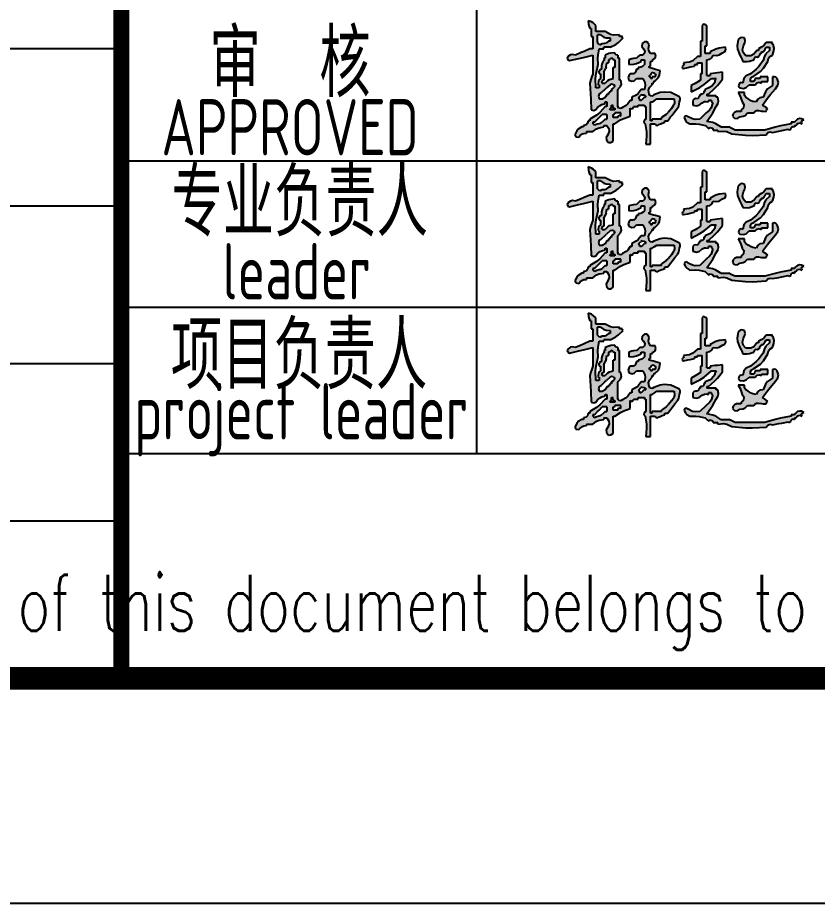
# Model space of a CAD drawing. Extents: x 4796190 to 4921527, y -485691 to -238224.
# Drawn here: x 4885916 to 4889471, y -359784 to -355847 of the extents above; entities that cross this region are included whole.
import ezdxf
from ezdxf.enums import TextEntityAlignment as Align

# ---------------------------------------------------------------- set-up
doc = ezdxf.new("R2010")
doc.units = 0
doc.header["$LTSCALE"] = 1000
doc.header["$MEASUREMENT"] = 0
doc.layers.get('0').update_dxf_attribs({"linetype": 'CONTINUOUS'})
doc.layers.add('PUB_TITLE', color=4, linetype='CONTINUOUS')
doc.layers.add('图层线', color=8, linetype='CONTINUOUS')
doc.styles.add('AHD', font='sceie.shx', dxfattribs={"width": 0.7, "bigfont": 'sceic.shx'})
doc.styles.add('ECEC_TQ', font='txt_l.shx', dxfattribs={"bigfont": 'hztxt_l.shx'})

# ---------------------------------------------------------------- blocks, each defined once
blk = doc.blocks.new('韩超')
h = blk.add_hatch(color=256)
h.dxf.hatch_style = 1
h.paths.add_polyline_path([(0.787849, 0.514197), (0.777955, 0.527898), (0.77346, 0.562754), (0.78123, 0.586063), (0.805739, 0.61125), (0.805739, 0.625142), (0.819631, 0.625142), (0.818004, 0.635027), (0.823773, 0.643681), (0.833523, 0.64598), (0.860867, 0.674873), (0.870953, 0.696725), (0.875199, 0.736279), (0.836353, 0.74757), (0.816903, 0.753127), (0.777955, 0.764063), (0.777955, 0.777955), (0.791847, 0.777955), (0.791847, 0.819631), (0.801775, 0.820971), (0.80763, 0.824875), (0.812685, 0.833523), (0.832189, 0.847055), (0.839321, 0.866071), (0.833523, 0.889091), (0.791847, 0.889091), (0.776856, 0.916298), (0.7735, 0.934755), (0.777955, 0.965498), (0.770329, 0.984025), (0.756314, 0.993368), (0.736279, 0.993282), (0.716867, 0.977277), (0.713907, 0.950644), (0.729333, 0.930768), (0.740061, 0.911103), (0.737625, 0.891618), (0.722387, 0.875199), (0.694603, 0.875199), (0.683489, 0.864086), (0.677932, 0.858529), (0.666819, 0.847415), (0.638572, 0.845181), (0.624291, 0.842325), (0.597358, 0.833523), (0.597358, 0.791847), (0.643081, 0.794876), (0.666726, 0.800787), (0.708495, 0.819631), (0.708495, 0.833523), (0.736279, 0.833523), (0.736279, 0.791847), (0.718733, 0.774249), (0.705317, 0.767541), (0.680711, 0.764063), (0.680711, 0.750171), (0.666819, 0.750171), (0.658732, 0.72359), (0.639033, 0.708815), (0.61125, 0.708495), (0.596777, 0.690733), (0.592946, 0.675409), (0.597358, 0.652926), (0.623512, 0.642026), (0.64687, 0.646697), (0.666819, 0.666819), (0.722387, 0.666819), (0.738834, 0.631134), (0.742077, 0.608437), (0.736279, 0.569574), (0.708495, 0.569574), (0.682162, 0.535076), (0.663824, 0.519794), (0.625142, 0.500114), (0.625142, 0.47233), (0.61125, 0.47233), (0.589715, 0.441777), (0.574435, 0.428025), (0.54179, 0.409816), (0.527664, 0.400538), (0.510468, 0.403404), (0.500114, 0.416762), (0.500114, 0.569574), (0.524623, 0.594762), (0.532393, 0.618071), (0.527898, 0.652926), (0.514006, 0.652926), (0.514006, 0.847415), (0.500114, 0.847415), (0.500114, 0.875199), (0.486416, 0.877514), (0.478388, 0.883536), (0.47233, 0.896037), (0.438162, 0.892345), (0.420863, 0.888021), (0.388977, 0.875199), (0.388977, 0.847415), (0.375085, 0.847415), (0.379444, 0.836821), (0.376971, 0.826928), (0.368139, 0.819631), (0.356965, 0.793593), (0.353947, 0.778504), (0.354247, 0.750171), (0.337644, 0.741703), (0.330222, 0.726858), (0.333409, 0.708495), (0.347301, 0.708495), (0.347301, 0.666819), (0.332737, 0.655189), (0.327028, 0.643772), (0.326463, 0.625142), (0.32344, 0.619715), (0.327253, 0.612088), (0.333409, 0.61125), (0.333409, 0.583466), (0.305625, 0.583466), (0.302565, 0.667178), (0.306887, 0.710398), (0.326463, 0.791847), (0.3234, 0.8474), (0.32482, 0.875797), (0.333409, 0.930768), (0.375085, 0.930768), (0.375085, 0.94466), (0.430654, 0.94466), (0.482374, 0.970498), (0.50707, 0.987931), (0.548736, 1.028012), (0.542559, 1.028676), (0.538615, 1.036564), (0.54179, 1.041904), (0.514006, 1.041904), (0.514006, 1.055796), (0.462884, 1.052445), (0.433869, 1.058893), (0.388977, 1.08358), (0.305625, 1.08358), (0.305625, 1.139148), (0.281985, 1.161307), (0.266841, 1.170393), (0.236165, 1.180825), (0.238399, 1.152578), (0.241255, 1.138297), (0.250057, 1.111364), (0.263949, 1.111364), (0.263949, 1.041904), (0.277841, 1.041904), (0.277841, 0.930768), (0.250057, 0.930768), (0.200194, 0.90821), (0.175186, 0.897095), (0.125028, 0.875199), (0.097454, 0.881715), (0.078516, 0.877928), (0.055568, 0.861307), (0.050109, 0.847376), (0.0559, 0.8329), (0.06946, 0.826577), (0.152955, 0.845407), (0.194635, 0.855133), (0.277841, 0.875199), (0.277841, 0.708495), (0.266727, 0.675154), (0.261171, 0.658483), (0.250057, 0.625142), (0.255939, 0.530696), (0.258718, 0.483462), (0.263949, 0.388977), (0.286969, 0.38318), (0.305985, 0.390311), (0.319517, 0.409816), (0.344599, 0.428141), (0.359268, 0.435475), (0.388977, 0.444546), (0.388977, 0.458438), (0.40287, 0.458438), (0.40287, 0.416762), (0.388977, 0.416762), (0.340729, 0.364454), (0.31168, 0.341215), (0.250057, 0.305625), (0.250057, 0.291733), (0.236165, 0.291733), (0.231424, 0.268639), (0.217583, 0.254798), (0.194489, 0.250057), (0.194489, 0.236165), (0.180597, 0.236165), (0.148793, 0.216524), (0.134276, 0.200394), (0.118082, 0.166705), (0.127514, 0.14947), (0.152825, 0.145854), (0.166705, 0.159759), (0.185336, 0.17447), (0.198563, 0.17943), (0.222273, 0.180597), (0.222273, 0.194489), (0.277841, 0.194489), (0.311245, 0.220472), (0.333233, 0.229896), (0.375085, 0.236165), (0.375085, 0.250057), (0.40287, 0.250057), (0.420685, 0.221738), (0.422698, 0.197582), (0.409816, 0.166705), (0.396068, 0.142401), (0.398473, 0.118345), (0.416762, 0.097244), (0.43433, 0.097627), (0.444154, 0.100901), (0.458438, 0.111136), (0.458438, 0.263949), (0.47233, 0.263949), (0.524193, 0.298154), (0.552768, 0.312442), (0.61125, 0.333409), (0.61125, 0.40287), (0.621931, 0.39652), (0.637706, 0.404407), (0.639034, 0.416762), (0.680711, 0.416762), (0.680711, 0.430654), (0.736279, 0.430654), (0.736279, 0.416762), (0.750171, 0.416762), (0.750171, 0.305625), (0.735269, 0.297653), (0.731714, 0.276323), (0.743225, 0.263949), (0.754517, 0.192544), (0.755945, 0.155413), (0.750171, 0.083352), (0.791847, 0.083352), (0.791847, 0.263949), (0.833523, 0.263949), (0.837499, 0.253205), (0.852744, 0.249394), (0.861307, 0.257003), (0.883535, 0.265338), (0.894648, 0.269506), (0.916876, 0.277841), (0.916876, 0.291733), (0.94466, 0.291733), (0.969894, 0.324902), (0.982398, 0.341574), (1.007174, 0.375085), (1.032146, 0.402761), (1.041693, 0.421855), (1.04885, 0.458438), (1.055218, 0.477023), (1.053221, 0.491001), (1.041904, 0.50706), (0.972444, 0.54179), (0.910919, 0.546316), (0.877697, 0.541786), (0.819631, 0.520952), (0.805828, 0.5112)])
h.paths.add_polyline_path([(0.791847, 0.458438), (0.805739, 0.458438), (0.82241, 0.469551), (0.847415, 0.486222), (1.000228, 0.486222), (1.003038, 0.45197), (0.997988, 0.431769), (0.97939, 0.40287), (0.948039, 0.36501), (0.929334, 0.347744), (0.889091, 0.319517), (0.889091, 0.305625), (0.805739, 0.305625), (0.805739, 0.291733), (0.791847, 0.291733)], flags=16)
h.paths.add_polyline_path([(0.750171, 0.500114), (0.736279, 0.500114), (0.725165, 0.489), (0.719608, 0.483443), (0.708495, 0.47233), (0.694603, 0.47233), (0.694603, 0.486222), (0.688447, 0.48706), (0.684633, 0.494686), (0.687657, 0.500114), (0.701182, 0.516386), (0.715167, 0.52238), (0.736279, 0.520952), (0.736943, 0.514775), (0.744831, 0.510831), (0.750171, 0.514006)], flags=16)
h.paths.add_polyline_path([(0.791847, 0.666819), (0.793521, 0.674497), (0.785633, 0.682384), (0.777955, 0.680711), (0.777955, 0.694603), (0.791847, 0.694603), (0.792194, 0.70849), (0.806202, 0.718996), (0.819631, 0.715441), (0.833192, 0.709118), (0.838982, 0.694641), (0.833523, 0.680711), (0.805739, 0.680711), (0.805739, 0.666819)], flags=16)
h.paths.add_polyline_path([(0.527898, 0.361193), (0.527898, 0.333409), (0.517217, 0.339759), (0.501443, 0.331871), (0.500114, 0.319517), (0.458438, 0.319517), (0.458438, 0.347301), (0.466116, 0.345628), (0.474003, 0.353515), (0.47233, 0.361193)], flags=16)
h.paths.add_polyline_path([(0.47233, 0.40287), (0.47233, 0.388977), (0.430654, 0.388977), (0.42898, 0.396656), (0.436867, 0.404543), (0.444546, 0.40287), (0.444546, 0.430654), (0.458438, 0.430654), (0.452088, 0.419973), (0.459976, 0.404198)], flags=16)
h.paths.add_polyline_path([(0.47233, 0.604304), (0.464836, 0.588169), (0.458643, 0.580427), (0.444546, 0.569574), (0.444546, 0.555682), (0.430654, 0.555682), (0.432327, 0.548004), (0.42444, 0.540117), (0.416762, 0.54179), (0.416762, 0.527898), (0.40287, 0.527898), (0.39467, 0.507807), (0.386422, 0.49791), (0.368139, 0.486222), (0.333409, 0.486222), (0.327612, 0.509242), (0.334743, 0.528258), (0.354247, 0.54179), (0.384775, 0.569612), (0.400056, 0.583504), (0.430654, 0.61125), (0.446814, 0.616197), (0.458647, 0.614224)], flags=16)
h.paths.add_polyline_path([(0.458438, 0.666819), (0.426908, 0.659351), (0.410404, 0.649448), (0.388977, 0.625142), (0.361193, 0.625142), (0.354844, 0.635823), (0.362731, 0.651598), (0.375085, 0.652926), (0.375085, 0.722387), (0.390598, 0.753922), (0.396359, 0.771203), (0.40287, 0.805739), (0.416762, 0.805739), (0.416762, 0.833523), (0.430654, 0.833523), (0.434629, 0.844267), (0.449874, 0.848078), (0.458438, 0.840469), (0.459102, 0.834292), (0.466989, 0.830348), (0.47233, 0.833523), (0.47233, 0.764063), (0.458438, 0.764063)], flags=16)
h.paths.add_polyline_path([(0.40287, 0.347301), (0.40287, 0.305625), (0.388977, 0.305625), (0.360889, 0.27915), (0.342496, 0.268422), (0.305625, 0.257003), (0.294367, 0.254885), (0.286778, 0.256782), (0.277841, 0.263949), (0.277841, 0.277841), (0.291733, 0.277841), (0.319459, 0.305683), (0.333352, 0.319575), (0.361193, 0.347301)], flags=16)
h.paths.add_polyline_path([(0.430654, 1.000228), (0.416762, 1.000228), (0.39813, 0.985517), (0.384903, 0.980557), (0.361193, 0.97939), (0.347067, 0.970112), (0.329871, 0.972978), (0.319517, 0.986336), (0.319517, 1.055796), (0.347301, 1.055796), (0.376072, 1.035613), (0.395527, 1.029128), (0.430654, 1.028012)], flags=16)
h = blk.add_hatch(color=256)
h.dxf.hatch_style = 1
h.paths.add_polyline_path([(1.542018, 0.208381), (1.519791, 0.219494), (1.508677, 0.225051), (1.48645, 0.236165), (1.416989, 0.236165), (1.371255, 0.264232), (1.344642, 0.274582), (1.291961, 0.284787), (1.328443, 0.335457), (1.345237, 0.362046), (1.375313, 0.416762), (1.391241, 0.446575), (1.394603, 0.466747), (1.389205, 0.500114), (1.375313, 0.500114), (1.375313, 0.514006), (1.291961, 0.514006), (1.291961, 0.527898), (1.305853, 0.527898), (1.359796, 0.576664), (1.385101, 0.603375), (1.430881, 0.659873), (1.430881, 0.722387), (1.386427, 0.71683), (1.3642, 0.714052), (1.319745, 0.708495), (1.319745, 0.694603), (1.291961, 0.694603), (1.291961, 0.833523), (1.31926, 0.838693), (1.334923, 0.85044), (1.347529, 0.875199), (1.381781, 0.872389), (1.401982, 0.877439), (1.430881, 0.896037), (1.450883, 0.906123), (1.460131, 0.922307), (1.458666, 0.94466), (1.401114, 0.937345), (1.371819, 0.928557), (1.319745, 0.902983), (1.319745, 0.889091), (1.278069, 0.889091), (1.278069, 0.958552), (1.291961, 0.958552), (1.291961, 1.139148), (1.285806, 1.138304), (1.281086, 1.140664), (1.278069, 1.146094), (1.267308, 1.150023), (1.257931, 1.147679), (1.250285, 1.139148), (1.250285, 1.000228), (1.236393, 1.000228), (1.236393, 0.861307), (1.208609, 0.861307), (1.168183, 0.824416), (1.138053, 0.811024), (1.08358, 0.805739), (1.087939, 0.795145), (1.085465, 0.785252), (1.076634, 0.777955), (1.071121, 0.771113), (1.075065, 0.759282), (1.08358, 0.757117), (1.122533, 0.76519), (1.141984, 0.769358), (1.180825, 0.777955), (1.180825, 0.791847), (1.208609, 0.791847), (1.208609, 0.805739), (1.250285, 0.805739), (1.250285, 0.708495), (1.236393, 0.708495), (1.236393, 0.652926), (1.203973, 0.631977), (1.187234, 0.622213), (1.15304, 0.604304), (1.15304, 0.548736), (1.229739, 0.588318), (1.266619, 0.612432), (1.333637, 0.666819), (1.375313, 0.666819), (1.366995, 0.654381), (1.363975, 0.646831), (1.361421, 0.632088), (1.335054, 0.599814), (1.316435, 0.58585), (1.278069, 0.569574), (1.278069, 0.555682), (1.264177, 0.555682), (1.26415, 0.539965), (1.25211, 0.527924), (1.236393, 0.527898), (1.236393, 0.514006), (1.222501, 0.514006), (1.219217, 0.502022), (1.216226, 0.496039), (1.208609, 0.486222), (1.191149, 0.488205), (1.17971, 0.484393), (1.166932, 0.47233), (1.166932, 0.430654), (1.200708, 0.424307), (1.223469, 0.429997), (1.250285, 0.451492), (1.27048, 0.461183), (1.283894, 0.46286), (1.305853, 0.458438), (1.305853, 0.47233), (1.333637, 0.47233), (1.333637, 0.458438), (1.339793, 0.4576), (1.343606, 0.449973), (1.340583, 0.444546), (1.32937, 0.406076), (1.316213, 0.38634), (1.285015, 0.361193), (1.229447, 0.305625), (1.187056, 0.302553), (1.163204, 0.307323), (1.125256, 0.326463), (1.114566, 0.33576), (1.096818, 0.332211), (1.090526, 0.319517), (1.102438, 0.292491), (1.113943, 0.279343), (1.139148, 0.263949), (1.194983, 0.265062), (1.223561, 0.262204), (1.278069, 0.250057), (1.289183, 0.238943), (1.294739, 0.233386), (1.305853, 0.222273), (1.320568, 0.231877), (1.341519, 0.224893), (1.347529, 0.208381), (1.389205, 0.208381), (1.389205, 0.194489), (1.439628, 0.1998), (1.468259, 0.195028), (1.514234, 0.173651), (1.635959, 0.161998), (1.69773, 0.160594), (1.819859, 0.166705), (1.833779, 0.185933), (1.852296, 0.192877), (1.875427, 0.187543), (1.930995, 0.198656), (1.958779, 0.204213), (2.014348, 0.215327), (2.025534, 0.209917), (2.039748, 0.217024), (2.042132, 0.229219), (2.049428, 0.23805), (2.059322, 0.240524), (2.069916, 0.236165), (2.069916, 0.250057), (2.083808, 0.250057), (2.098401, 0.26772), (2.118188, 0.272666), (2.139376, 0.263949), (2.133917, 0.27788), (2.139708, 0.292356), (2.153268, 0.298679), (2.133073, 0.308371), (2.119659, 0.310047), (2.0977, 0.305625), (2.086586, 0.294512), (2.08103, 0.288955), (2.069916, 0.277841), (2.042132, 0.277841), (2.042132, 0.263949), (1.946785, 0.245868), (1.899372, 0.234712), (1.805967, 0.208381)])
h = blk.add_hatch(color=256)
h.dxf.hatch_style = 1
h.paths.add_polyline_path([(1.611478, 0.625142), (1.597547, 0.630601), (1.583071, 0.624811), (1.576748, 0.61125), (1.572819, 0.60049), (1.575163, 0.591112), (1.583694, 0.583466), (1.61855, 0.578971), (1.641859, 0.586741), (1.667046, 0.61125), (1.680938, 0.61125), (1.722615, 0.61125), (1.737208, 0.628913), (1.756995, 0.63386), (1.778183, 0.625142), (1.778183, 0.639034), (1.833751, 0.639034), (1.833751, 0.655705), (1.833751, 0.66404), (1.833751, 0.680711), (1.805967, 0.680711), (1.792075, 0.680711), (1.764291, 0.680711), (1.764291, 0.666819), (1.722615, 0.666819), (1.717058, 0.655705), (1.714279, 0.650148), (1.708723, 0.639034), (1.69483, 0.639034), (1.680938, 0.639034), (1.678868, 0.661339), (1.688455, 0.678116), (1.708723, 0.687657), (1.768692, 0.728785), (1.795922, 0.757527), (1.833751, 0.819631), (1.839429, 0.846829), (1.850907, 0.862133), (1.875427, 0.875199), (1.888443, 0.91196), (1.890032, 0.934206), (1.882373, 0.972444), (1.876196, 0.973108), (1.872252, 0.980995), (1.875427, 0.986336), (1.861535, 0.986336), (1.819859, 0.986336), (1.796859, 0.959188), (1.781933, 0.947248), (1.750399, 0.930768), (1.750399, 0.916876), (1.736507, 0.916876), (1.71031, 0.882162), (1.682751, 0.868382), (1.639262, 0.868253), (1.61591, 0.897042), (1.610049, 0.922442), (1.618424, 0.958552), (1.629264, 0.984285), (1.6309, 1.000642), (1.62537, 1.028012), (1.602888, 1.032424), (1.587563, 1.028593), (1.569802, 1.01412), (1.562035, 0.958817), (1.56513, 0.927869), (1.583694, 0.875199), (1.595758, 0.853473), (1.601336, 0.842318), (1.611478, 0.819631), (1.650742, 0.818134), (1.671448, 0.821092), (1.708723, 0.833523), (1.714279, 0.844637), (1.717058, 0.850194), (1.722615, 0.861307), (1.740978, 0.85812), (1.755823, 0.865542), (1.764291, 0.882145), (1.764955, 0.888322), (1.772842, 0.892266), (1.778183, 0.889091), (1.778183, 0.902983), (1.792075, 0.902983), (1.803189, 0.919654), (1.808745, 0.927989), (1.819859, 0.94466), (1.847643, 0.94466), (1.847643, 0.916876), (1.817381, 0.887163), (1.804962, 0.866982), (1.792075, 0.826577), (1.753545, 0.774398), (1.730689, 0.750113), (1.680938, 0.708495), (1.641359, 0.690689), (1.621854, 0.667284)])
h = blk.add_hatch(color=256)
h.dxf.hatch_style = 1
h.paths.add_polyline_path([(1.831635, 0.573795), (1.812227, 0.549535), (1.792075, 0.500114), (1.762292, 0.496094), (1.744726, 0.484384), (1.729561, 0.458438), (1.700075, 0.463546), (1.684975, 0.469586), (1.6601, 0.486222), (1.637668, 0.49978), (1.627728, 0.515685), (1.62537, 0.54179), (1.603143, 0.54179), (1.592029, 0.54179), (1.569802, 0.54179), (1.586675, 0.509854), (1.593737, 0.492906), (1.604532, 0.458438), (1.621804, 0.436498), (1.61886, 0.407063), (1.597586, 0.388977), (1.597586, 0.375085), (1.55591, 0.375085), (1.536306, 0.36578), (1.526798, 0.35437), (1.52118, 0.333409), (1.537185, 0.313997), (1.563818, 0.311038), (1.583694, 0.326463), (1.614401, 0.331156), (1.630976, 0.339443), (1.653154, 0.361193), (1.667046, 0.361193), (1.708723, 0.361193), (1.720352, 0.375758), (1.731769, 0.381467), (1.750399, 0.382031), (1.77782, 0.376762), (1.791938, 0.37535), (1.819859, 0.375085), (1.821199, 0.385013), (1.825102, 0.390868), (1.833751, 0.395924), (1.815429, 0.411271), (1.805589, 0.418299), (1.785129, 0.430654), (1.829593, 0.491137), (1.853312, 0.520437), (1.903211, 0.57652), (1.923495, 0.606919), (1.927312, 0.631729), (1.917103, 0.666819), (1.904326, 0.678881), (1.892887, 0.682694), (1.875427, 0.680711), (1.875427, 0.650148), (1.875427, 0.634867), (1.875427, 0.604304)])
for p, q in [((0.266841, 1.170393), (0.236165, 1.180825)), ((0.236165, 1.180825), (0.238399, 1.152578)), ((0.238399, 1.152578), (0.241255, 1.138297)), ((0.241255, 1.138297), (0.250057, 1.111364)), ((0.263949, 1.111364), (0.250057, 1.111364)), ((0.263949, 1.111364), (0.263949, 1.041904)), ((0.281985, 1.161307), (0.266841, 1.170393)), ((0.305625, 1.139148), (0.281985, 1.161307)), ((0.305625, 1.08358), (0.305625, 1.139148)), ((1.257931, 1.147679), (1.250285, 1.139148)), ((1.250285, 1.139148), (1.250285, 1.000228)), ((1.267308, 1.150023), (1.257931, 1.147679)), ((1.278069, 1.146094), (1.267308, 1.150023)), ((1.281086, 1.140664), (1.278069, 1.146094)), ((1.285806, 1.138304), (1.281086, 1.140664)), ((1.291961, 1.139148), (1.285806, 1.138304)), ((1.291961, 0.958552), (1.291961, 1.139148)), ((0.263949, 1.041904), (0.277841, 1.041904)), ((0.277841, 1.041904), (0.277841, 0.930768)), ((0.388977, 1.08358), (0.305625, 1.08358)), ((0.319517, 0.986336), (0.319517, 1.055796)), ((0.347301, 1.055796), (0.319517, 1.055796)), ((0.347301, 1.055796), (0.376072, 1.035613)), ((0.376072, 1.035613), (0.395527, 1.029128)), ((0.433869, 1.058893), (0.388977, 1.08358)), ((0.395527, 1.029128), (0.430654, 1.028012)), ((0.430654, 1.028012), (0.430654, 1.000228)), ((0.462884, 1.052445), (0.433869, 1.058893)), ((0.514006, 1.055796), (0.462884, 1.052445)), ((0.50707, 0.987931), (0.548736, 1.028012)), ((0.514006, 1.041904), (0.514006, 1.055796)), ((0.54179, 1.041904), (0.514006, 1.041904)), ((0.538615, 1.036564), (0.54179, 1.041904)), ((0.542559, 1.028676), (0.538615, 1.036564)), ((0.548736, 1.028012), (0.542559, 1.028676)), ((1.587563, 1.028593), (1.569802, 1.01412)), ((1.602888, 1.032424), (1.587563, 1.028593)), ((1.62537, 1.028012), (1.602888, 1.032424)), ((1.6309, 1.000642), (1.62537, 1.028012)), ((0.319517, 0.986336), (0.329871, 0.972978)), ((0.329871, 0.972978), (0.347067, 0.970112)), ((0.347067, 0.970112), (0.361193, 0.97939)), ((0.361193, 0.97939), (0.384903, 0.980557)), ((0.384903, 0.980557), (0.39813, 0.985517)), ((0.416762, 1.000228), (0.39813, 0.985517)), ((0.430654, 1.000228), (0.416762, 1.000228)), ((0.430654, 0.94466), (0.482374, 0.970498)), ((0.482374, 0.970498), (0.50707, 0.987931)), ((0.716867, 0.977277), (0.713907, 0.950644)), ((0.713907, 0.950644), (0.729333, 0.930768)), ((0.736279, 0.993282), (0.716867, 0.977277)), ((0.756314, 0.993368), (0.736279, 0.993282)), ((0.770329, 0.984025), (0.756314, 0.993368)), ((0.777955, 0.965498), (0.770329, 0.984025)), ((0.7735, 0.934755), (0.777955, 0.965498)), ((1.236393, 1.000228), (1.236393, 0.861307)), ((1.250285, 1.000228), (1.236393, 1.000228)), ((1.278069, 0.958552), (1.291961, 0.958552)), ((1.278069, 0.889091), (1.278069, 0.958552)), ((1.569802, 1.01412), (1.562035, 0.958817)), ((1.562035, 0.958817), (1.56513, 0.927869)), ((1.610049, 0.922442), (1.618424, 0.958552)), ((1.618424, 0.958552), (1.629264, 0.984285)), ((1.629264, 0.984285), (1.6309, 1.000642)), ((1.781933, 0.947248), (1.750399, 0.930768)), ((1.796859, 0.959188), (1.781933, 0.947248)), ((1.819859, 0.986336), (1.796859, 0.959188)), ((1.861535, 0.986336), (1.819859, 0.986336)), ((1.875427, 0.986336), (1.861535, 0.986336)), ((1.872252, 0.980995), (1.875427, 0.986336)), ((1.876196, 0.973108), (1.872252, 0.980995)), ((1.882373, 0.972444), (1.876196, 0.973108)), ((1.890032, 0.934206), (1.882373, 0.972444)), ((0.078516, 0.877928), (0.055568, 0.861307)), ((0.097454, 0.881715), (0.078516, 0.877928)), ((0.125028, 0.875199), (0.097454, 0.881715)), ((0.175186, 0.897095), (0.125028, 0.875199)), ((0.200194, 0.90821), (0.175186, 0.897095)), ((0.194635, 0.855133), (0.277841, 0.875199)), ((0.250057, 0.930768), (0.200194, 0.90821)), ((0.277841, 0.930768), (0.250057, 0.930768)), ((0.277841, 0.875199), (0.277841, 0.708495)), ((0.3234, 0.8474), (0.32482, 0.875797)), ((0.32482, 0.875797), (0.333409, 0.930768)), ((0.333409, 0.930768), (0.375085, 0.930768)), ((0.375085, 0.930768), (0.375085, 0.94466)), ((0.430654, 0.94466), (0.375085, 0.94466)), ((0.420863, 0.888021), (0.388977, 0.875199)), ((0.388977, 0.875199), (0.388977, 0.847415)), ((0.438162, 0.892345), (0.420863, 0.888021)), ((0.47233, 0.896037), (0.438162, 0.892345)), ((0.478388, 0.883536), (0.47233, 0.896037)), ((0.486416, 0.877514), (0.478388, 0.883536)), ((0.500114, 0.875199), (0.486416, 0.877514)), ((0.500114, 0.875199), (0.500114, 0.847415)), ((0.694603, 0.875199), (0.683489, 0.864086)), ((0.722387, 0.875199), (0.694603, 0.875199)), ((0.737625, 0.891618), (0.722387, 0.875199)), ((0.729333, 0.930768), (0.740061, 0.911103)), ((0.740061, 0.911103), (0.737625, 0.891618)), ((0.776856, 0.916298), (0.7735, 0.934755)), ((0.791847, 0.889091), (0.776856, 0.916298)), ((0.833523, 0.889091), (0.791847, 0.889091)), ((0.832189, 0.847055), (0.839321, 0.866071)), ((0.839321, 0.866071), (0.833523, 0.889091)), ((1.319745, 0.889091), (1.278069, 0.889091)), ((1.371819, 0.928557), (1.319745, 0.902983)), ((1.319745, 0.902983), (1.319745, 0.889091)), ((1.334923, 0.85044), (1.347529, 0.875199)), ((1.347529, 0.875199), (1.381781, 0.872389)), ((1.401114, 0.937345), (1.371819, 0.928557)), ((1.381781, 0.872389), (1.401982, 0.877439)), ((1.458666, 0.94466), (1.401114, 0.937345)), ((1.401982, 0.877439), (1.430881, 0.896037)), ((1.430881, 0.896037), (1.450883, 0.906123)), ((1.450883, 0.906123), (1.460131, 0.922307)), ((1.460131, 0.922307), (1.458666, 0.94466)), ((1.56513, 0.927869), (1.583694, 0.875199)), ((1.583694, 0.875199), (1.595758, 0.853473)), ((1.61591, 0.897042), (1.610049, 0.922442)), ((1.639262, 0.868253), (1.61591, 0.897042)), ((1.682751, 0.868382), (1.639262, 0.868253)), ((1.71031, 0.882162), (1.682751, 0.868382)), ((1.736507, 0.916876), (1.71031, 0.882162)), ((1.750399, 0.916876), (1.736507, 0.916876)), ((1.750399, 0.930768), (1.750399, 0.916876)), ((1.755823, 0.865542), (1.764291, 0.882145)), ((1.764291, 0.882145), (1.764955, 0.888322)), ((1.764955, 0.888322), (1.772842, 0.892266)), ((1.772842, 0.892266), (1.778183, 0.889091)), ((1.778183, 0.902983), (1.792075, 0.902983)), ((1.778183, 0.889091), (1.778183, 0.902983)), ((1.792075, 0.902983), (1.803189, 0.919654)), ((1.804962, 0.866982), (1.792075, 0.826577)), ((1.803189, 0.919654), (1.808745, 0.927989)), ((1.817381, 0.887163), (1.804962, 0.866982)), ((1.808745, 0.927989), (1.819859, 0.94466)), ((1.847643, 0.916876), (1.817381, 0.887163)), ((1.819859, 0.94466), (1.847643, 0.94466)), ((1.847643, 0.94466), (1.847643, 0.916876)), ((1.850907, 0.862133), (1.875427, 0.875199)), ((1.875427, 0.875199), (1.888443, 0.91196)), ((1.888443, 0.91196), (1.890032, 0.934206)), ((0.055568, 0.861307), (0.050109, 0.847376)), ((0.050109, 0.847376), (0.0559, 0.8329)), ((0.0559, 0.8329), (0.06946, 0.826577)), ((0.06946, 0.826577), (0.152955, 0.845407)), ((0.152955, 0.845407), (0.194635, 0.855133)), ((0.306887, 0.710398), (0.326463, 0.791847)), ((0.326463, 0.791847), (0.3234, 0.8474)), ((0.356965, 0.793593), (0.353947, 0.778504)), ((0.368139, 0.819631), (0.356965, 0.793593)), ((0.376971, 0.826928), (0.368139, 0.819631)), ((0.388977, 0.847415), (0.375085, 0.847415)), ((0.375085, 0.847415), (0.379444, 0.836821)), ((0.379444, 0.836821), (0.376971, 0.826928)), ((0.396359, 0.771203), (0.40287, 0.805739)), ((0.40287, 0.805739), (0.416762, 0.805739)), ((0.416762, 0.833523), (0.416762, 0.805739)), ((0.430654, 0.833523), (0.416762, 0.833523)), ((0.434629, 0.844267), (0.430654, 0.833523)), ((0.449874, 0.848078), (0.434629, 0.844267)), ((0.458438, 0.840469), (0.449874, 0.848078)), ((0.458438, 0.840469), (0.459102, 0.834292)), ((0.466989, 0.830348), (0.459102, 0.834292)), ((0.47233, 0.833523), (0.466989, 0.830348)), ((0.47233, 0.833523), (0.47233, 0.764063)), ((0.514006, 0.847415), (0.500114, 0.847415)), ((0.514006, 0.652926), (0.514006, 0.847415)), ((0.624291, 0.842325), (0.597358, 0.833523)), ((0.597358, 0.833523), (0.597358, 0.791847)), ((0.597358, 0.791847), (0.643081, 0.794876)), ((0.638572, 0.845181), (0.624291, 0.842325)), ((0.666819, 0.847415), (0.638572, 0.845181)), ((0.643081, 0.794876), (0.666726, 0.800787)), ((0.666726, 0.800787), (0.708495, 0.819631)), ((0.677932, 0.858529), (0.666819, 0.847415)), ((0.683489, 0.864086), (0.677932, 0.858529)), ((0.708495, 0.833523), (0.736279, 0.833523)), ((0.708495, 0.819631), (0.708495, 0.833523)), ((0.736279, 0.791847), (0.718733, 0.774249)), ((0.736279, 0.833523), (0.736279, 0.791847)), ((0.791847, 0.819631), (0.801775, 0.820971)), ((0.791847, 0.777955), (0.791847, 0.819631)), ((0.801775, 0.820971), (0.80763, 0.824875)), ((0.80763, 0.824875), (0.812685, 0.833523)), ((0.812685, 0.833523), (0.832189, 0.847055)), ((1.138053, 0.811024), (1.08358, 0.805739)), ((1.08358, 0.805739), (1.087939, 0.795145)), ((1.087939, 0.795145), (1.085465, 0.785252)), ((1.168183, 0.824416), (1.138053, 0.811024)), ((1.208609, 0.861307), (1.168183, 0.824416)), ((1.180825, 0.791847), (1.208609, 0.791847)), ((1.180825, 0.791847), (1.180825, 0.777955)), ((1.236393, 0.861307), (1.208609, 0.861307)), ((1.208609, 0.791847), (1.208609, 0.805739)), ((1.208609, 0.805739), (1.250285, 0.805739)), ((1.250285, 0.708495), (1.250285, 0.805739)), ((1.291961, 0.833523), (1.31926, 0.838693)), ((1.291961, 0.694603), (1.291961, 0.833523)), ((1.31926, 0.838693), (1.334923, 0.85044)), ((1.595758, 0.853473), (1.601336, 0.842318)), ((1.601336, 0.842318), (1.611478, 0.819631)), ((1.611478, 0.819631), (1.650742, 0.818134)), ((1.650742, 0.818134), (1.671448, 0.821092)), ((1.671448, 0.821092), (1.708723, 0.833523)), ((1.708723, 0.833523), (1.714279, 0.844637)), ((1.714279, 0.844637), (1.717058, 0.850194)), ((1.717058, 0.850194), (1.722615, 0.861307)), ((1.722615, 0.861307), (1.740978, 0.85812)), ((1.740978, 0.85812), (1.755823, 0.865542)), ((1.792075, 0.826577), (1.753545, 0.774398)), ((1.795922, 0.757527), (1.833751, 0.819631)), ((1.833751, 0.819631), (1.839429, 0.846829)), ((1.839429, 0.846829), (1.850907, 0.862133)), ((0.302565, 0.667178), (0.306887, 0.710398)), ((0.337644, 0.741703), (0.330222, 0.726858)), ((0.330222, 0.726858), (0.333409, 0.708495)), ((0.354247, 0.750171), (0.337644, 0.741703)), ((0.353947, 0.778504), (0.354247, 0.750171)), ((0.375085, 0.722387), (0.390598, 0.753922)), ((0.375085, 0.722387), (0.375085, 0.652926)), ((0.396359, 0.771203), (0.390598, 0.753922)), ((0.47233, 0.764063), (0.458438, 0.764063)), ((0.458438, 0.666819), (0.458438, 0.764063)), ((0.639033, 0.708815), (0.61125, 0.708495)), ((0.658732, 0.72359), (0.639033, 0.708815)), ((0.666819, 0.750171), (0.658732, 0.72359)), ((0.680711, 0.750171), (0.666819, 0.750171)), ((0.705317, 0.767541), (0.680711, 0.764063)), ((0.680711, 0.764063), (0.680711, 0.750171)), ((0.718733, 0.774249), (0.705317, 0.767541)), ((0.777955, 0.777955), (0.791847, 0.777955)), ((0.777955, 0.764063), (0.777955, 0.777955)), ((0.816903, 0.753127), (0.777955, 0.764063)), ((0.806202, 0.718996), (0.792194, 0.70849)), ((0.819631, 0.715441), (0.806202, 0.718996)), ((0.836353, 0.74757), (0.816903, 0.753127)), ((0.833192, 0.709118), (0.819631, 0.715441)), ((0.833192, 0.709118), (0.838982, 0.694641)), ((0.875199, 0.736279), (0.836353, 0.74757)), ((0.870953, 0.696725), (0.875199, 0.736279)), ((1.076634, 0.777955), (1.071121, 0.771113)), ((1.071121, 0.771113), (1.075065, 0.759282)), ((1.075065, 0.759282), (1.08358, 0.757117)), ((1.085465, 0.785252), (1.076634, 0.777955)), ((1.08358, 0.757117), (1.122533, 0.76519)), ((1.122533, 0.76519), (1.141984, 0.769358)), ((1.141984, 0.769358), (1.180825, 0.777955)), ((1.3642, 0.714052), (1.319745, 0.708495)), ((1.386427, 0.71683), (1.3642, 0.714052)), ((1.430881, 0.722387), (1.386427, 0.71683)), ((1.430881, 0.659873), (1.430881, 0.722387)), ((1.730689, 0.750113), (1.680938, 0.708495)), ((1.708723, 0.687657), (1.768692, 0.728785)), ((1.753545, 0.774398), (1.730689, 0.750113)), ((1.768692, 0.728785), (1.795922, 0.757527)), ((0.261171, 0.658483), (0.250057, 0.625142)), ((0.266727, 0.675154), (0.261171, 0.658483)), ((0.277841, 0.708495), (0.266727, 0.675154)), ((0.305625, 0.583466), (0.302565, 0.667178)), ((0.327028, 0.643772), (0.326463, 0.625142)), ((0.332737, 0.655189), (0.327028, 0.643772)), ((0.347301, 0.666819), (0.332737, 0.655189)), ((0.347301, 0.708495), (0.333409, 0.708495)), ((0.347301, 0.708495), (0.347301, 0.666819)), ((0.362731, 0.651598), (0.354844, 0.635823)), ((0.361193, 0.625142), (0.354844, 0.635823)), ((0.375085, 0.652926), (0.362731, 0.651598)), ((0.410404, 0.649448), (0.388977, 0.625142)), ((0.410404, 0.649448), (0.426908, 0.659351)), ((0.426908, 0.659351), (0.458438, 0.666819)), ((0.527898, 0.652926), (0.514006, 0.652926)), ((0.532393, 0.618071), (0.527898, 0.652926)), ((0.596777, 0.690733), (0.592946, 0.675409)), ((0.592946, 0.675409), (0.597358, 0.652926)), ((0.61125, 0.708495), (0.596777, 0.690733)), ((0.597358, 0.652926), (0.623512, 0.642026)), ((0.623512, 0.642026), (0.64687, 0.646697)), ((0.64687, 0.646697), (0.666819, 0.666819)), ((0.666819, 0.666819), (0.722387, 0.666819)), ((0.722387, 0.666819), (0.738834, 0.631134)), ((0.738834, 0.631134), (0.742077, 0.608437)), ((0.777955, 0.694603), (0.777955, 0.680711)), ((0.777955, 0.694603), (0.791847, 0.694603)), ((0.785633, 0.682384), (0.777955, 0.680711)), ((0.785633, 0.682384), (0.793521, 0.674497)), ((0.792194, 0.70849), (0.791847, 0.694603)), ((0.793521, 0.674497), (0.791847, 0.666819)), ((0.805739, 0.666819), (0.791847, 0.666819)), ((0.833523, 0.680711), (0.805739, 0.680711)), ((0.805739, 0.666819), (0.805739, 0.680711)), ((0.818004, 0.635027), (0.823773, 0.643681)), ((0.819631, 0.625142), (0.818004, 0.635027)), ((0.823773, 0.643681), (0.833523, 0.64598)), ((0.833523, 0.680711), (0.838982, 0.694641)), ((0.833523, 0.64598), (0.860867, 0.674873)), ((0.860867, 0.674873), (0.870953, 0.696725)), ((1.203973, 0.631977), (1.187234, 0.622213)), ((1.236393, 0.652926), (1.203973, 0.631977)), ((1.236393, 0.708495), (1.236393, 0.652926)), ((1.250285, 0.708495), (1.236393, 0.708495)), ((1.266619, 0.612432), (1.333637, 0.666819)), ((1.291961, 0.694603), (1.319745, 0.694603)), ((1.319745, 0.708495), (1.319745, 0.694603)), ((1.333637, 0.666819), (1.375313, 0.666819)), ((1.361421, 0.632088), (1.335054, 0.599814)), ((1.363975, 0.646831), (1.361421, 0.632088)), ((1.366995, 0.654381), (1.363975, 0.646831)), ((1.375313, 0.666819), (1.366995, 0.654381)), ((1.385101, 0.603375), (1.430881, 0.659873)), ((1.597547, 0.630601), (1.583071, 0.624811)), ((1.611478, 0.625142), (1.597547, 0.630601)), ((1.621854, 0.667284), (1.611478, 0.625142)), ((1.641359, 0.690689), (1.621854, 0.667284)), ((1.680938, 0.708495), (1.641359, 0.690689)), ((1.678868, 0.661339), (1.688455, 0.678116)), ((1.680938, 0.639034), (1.678868, 0.661339)), ((1.69483, 0.639034), (1.680938, 0.639034)), ((1.688455, 0.678116), (1.708723, 0.687657)), ((1.708723, 0.639034), (1.69483, 0.639034)), ((1.714279, 0.650148), (1.708723, 0.639034)), ((1.717058, 0.655705), (1.714279, 0.650148)), ((1.722615, 0.666819), (1.717058, 0.655705)), ((1.764291, 0.666819), (1.722615, 0.666819)), ((1.737208, 0.628913), (1.756995, 0.63386)), ((1.756995, 0.63386), (1.778183, 0.625142)), ((1.792075, 0.680711), (1.764291, 0.680711)), ((1.764291, 0.680711), (1.764291, 0.666819)), ((1.778183, 0.625142), (1.778183, 0.639034)), ((1.778183, 0.639034), (1.833751, 0.639034)), ((1.805967, 0.680711), (1.792075, 0.680711)), ((1.833751, 0.680711), (1.805967, 0.680711)), ((1.833751, 0.66404), (1.833751, 0.680711)), ((1.833751, 0.655705), (1.833751, 0.66404)), ((1.833751, 0.639034), (1.833751, 0.655705)), ((1.892887, 0.682694), (1.875427, 0.680711)), ((1.875427, 0.680711), (1.875427, 0.650148)), ((1.875427, 0.650148), (1.875427, 0.634867)), ((1.875427, 0.634867), (1.875427, 0.604304)), ((1.904326, 0.678881), (1.892887, 0.682694)), ((1.917103, 0.666819), (1.904326, 0.678881)), ((1.927312, 0.631729), (1.917103, 0.666819)), ((1.923495, 0.606919), (1.927312, 0.631729)), ((0.250057, 0.625142), (0.255939, 0.530696)), ((0.333409, 0.583466), (0.305625, 0.583466)), ((0.326463, 0.625142), (0.32344, 0.619715)), ((0.32344, 0.619715), (0.327253, 0.612088)), ((0.327253, 0.612088), (0.333409, 0.61125)), ((0.333409, 0.61125), (0.333409, 0.583466)), ((0.384775, 0.569612), (0.354247, 0.54179)), ((0.361193, 0.625142), (0.388977, 0.625142)), ((0.384775, 0.569612), (0.400056, 0.583504)), ((0.430654, 0.61125), (0.400056, 0.583504)), ((0.446814, 0.616197), (0.430654, 0.61125)), ((0.432327, 0.548004), (0.430654, 0.555682)), ((0.444546, 0.555682), (0.430654, 0.555682)), ((0.444546, 0.569574), (0.458643, 0.580427)), ((0.444546, 0.569574), (0.444546, 0.555682)), ((0.458647, 0.614224), (0.446814, 0.616197)), ((0.458643, 0.580427), (0.464836, 0.588169)), ((0.458647, 0.614224), (0.47233, 0.604304)), ((0.47233, 0.604304), (0.464836, 0.588169)), ((0.500114, 0.569574), (0.524623, 0.594762)), ((0.500114, 0.416762), (0.500114, 0.569574)), ((0.524623, 0.594762), (0.532393, 0.618071)), ((0.708495, 0.569574), (0.682162, 0.535076)), ((0.736279, 0.569574), (0.708495, 0.569574)), ((0.742077, 0.608437), (0.736279, 0.569574)), ((0.77346, 0.562754), (0.78123, 0.586063)), ((0.777955, 0.527898), (0.77346, 0.562754)), ((0.78123, 0.586063), (0.805739, 0.61125)), ((0.805739, 0.61125), (0.805739, 0.625142)), ((0.805739, 0.625142), (0.819631, 0.625142)), ((1.187234, 0.622213), (1.15304, 0.604304)), ((1.15304, 0.604304), (1.15304, 0.548736)), ((1.15304, 0.548736), (1.229739, 0.588318)), ((1.229739, 0.588318), (1.266619, 0.612432)), ((1.264177, 0.555682), (1.26415, 0.539965)), ((1.278069, 0.555682), (1.264177, 0.555682)), ((1.316435, 0.58585), (1.278069, 0.569574)), ((1.278069, 0.555682), (1.278069, 0.569574)), ((1.305853, 0.527898), (1.359796, 0.576664)), ((1.335054, 0.599814), (1.316435, 0.58585)), ((1.359796, 0.576664), (1.385101, 0.603375)), ((1.576748, 0.61125), (1.572819, 0.60049)), ((1.572819, 0.60049), (1.575163, 0.591112)), ((1.575163, 0.591112), (1.583694, 0.583466)), ((1.583071, 0.624811), (1.576748, 0.61125)), ((1.583694, 0.583466), (1.61855, 0.578971)), ((1.61855, 0.578971), (1.641859, 0.586741)), ((1.641859, 0.586741), (1.667046, 0.61125)), ((1.667046, 0.61125), (1.680938, 0.61125)), ((1.680938, 0.61125), (1.722615, 0.61125)), ((1.722615, 0.61125), (1.737208, 0.628913)), ((1.831635, 0.573795), (1.812227, 0.549535)), ((1.875427, 0.604304), (1.831635, 0.573795)), ((1.853312, 0.520437), (1.903211, 0.57652)), ((1.903211, 0.57652), (1.923495, 0.606919)), ((0.255939, 0.530696), (0.258718, 0.483462)), ((0.258718, 0.483462), (0.263949, 0.388977)), ((0.334743, 0.528258), (0.327612, 0.509242)), ((0.327612, 0.509242), (0.333409, 0.486222)), ((0.333409, 0.486222), (0.368139, 0.486222)), ((0.334743, 0.528258), (0.354247, 0.54179)), ((0.386422, 0.49791), (0.368139, 0.486222)), ((0.39467, 0.507807), (0.386422, 0.49791)), ((0.40287, 0.527898), (0.39467, 0.507807)), ((0.40287, 0.527898), (0.416762, 0.527898)), ((0.416762, 0.54179), (0.416762, 0.527898)), ((0.416762, 0.54179), (0.42444, 0.540117)), ((0.432327, 0.548004), (0.42444, 0.540117)), ((0.663824, 0.519794), (0.625142, 0.500114)), ((0.625142, 0.500114), (0.625142, 0.47233)), ((0.682162, 0.535076), (0.663824, 0.519794)), ((0.687657, 0.500114), (0.684633, 0.494686)), ((0.688447, 0.48706), (0.684633, 0.494686)), ((0.687657, 0.500114), (0.701182, 0.516386)), ((0.694603, 0.486222), (0.688447, 0.48706)), ((0.694603, 0.47233), (0.694603, 0.486222)), ((0.715167, 0.52238), (0.701182, 0.516386)), ((0.719608, 0.483443), (0.708495, 0.47233)), ((0.715167, 0.52238), (0.736279, 0.520952)), ((0.725165, 0.489), (0.719608, 0.483443)), ((0.725165, 0.489), (0.736279, 0.500114)), ((0.736279, 0.520952), (0.736943, 0.514775)), ((0.750171, 0.500114), (0.736279, 0.500114)), ((0.744831, 0.510831), (0.736943, 0.514775)), ((0.744831, 0.510831), (0.750171, 0.514006)), ((0.750171, 0.500114), (0.750171, 0.514006)), ((0.787849, 0.514197), (0.777955, 0.527898)), ((0.805828, 0.5112), (0.787849, 0.514197)), ((0.819631, 0.520952), (0.805828, 0.5112)), ((0.877697, 0.541786), (0.819631, 0.520952)), ((0.82241, 0.469551), (0.847415, 0.486222)), ((0.847415, 0.486222), (1.000228, 0.486222)), ((0.910919, 0.546316), (0.877697, 0.541786)), ((0.972444, 0.54179), (0.910919, 0.546316)), ((1.041904, 0.50706), (0.972444, 0.54179)), ((1.000228, 0.486222), (1.003038, 0.45197)), ((1.053221, 0.491001), (1.041904, 0.50706)), ((1.04885, 0.458438), (1.055218, 0.477023)), ((1.055218, 0.477023), (1.053221, 0.491001)), ((1.17971, 0.484393), (1.166932, 0.47233)), ((1.191149, 0.488205), (1.17971, 0.484393)), ((1.208609, 0.486222), (1.191149, 0.488205)), ((1.216226, 0.496039), (1.208609, 0.486222)), ((1.219217, 0.502022), (1.216226, 0.496039)), ((1.222501, 0.514006), (1.219217, 0.502022)), ((1.236393, 0.514006), (1.222501, 0.514006)), ((1.25211, 0.527924), (1.236393, 0.527898)), ((1.236393, 0.514006), (1.236393, 0.527898)), ((1.26415, 0.539965), (1.25211, 0.527924)), ((1.291961, 0.527898), (1.291961, 0.514006)), ((1.291961, 0.527898), (1.305853, 0.527898)), ((1.375313, 0.514006), (1.291961, 0.514006)), ((1.375313, 0.500114), (1.375313, 0.514006)), ((1.389205, 0.500114), (1.375313, 0.500114)), ((1.394603, 0.466747), (1.389205, 0.500114)), ((1.592029, 0.54179), (1.569802, 0.54179)), ((1.569802, 0.54179), (1.586675, 0.509854)), ((1.586675, 0.509854), (1.593737, 0.492906)), ((1.603143, 0.54179), (1.592029, 0.54179)), ((1.593737, 0.492906), (1.604532, 0.458438)), ((1.62537, 0.54179), (1.603143, 0.54179)), ((1.627728, 0.515685), (1.62537, 0.54179)), ((1.637668, 0.49978), (1.627728, 0.515685)), ((1.6601, 0.486222), (1.637668, 0.49978)), ((1.684975, 0.469586), (1.6601, 0.486222)), ((1.744726, 0.484384), (1.729561, 0.458438)), ((1.762292, 0.496094), (1.744726, 0.484384)), ((1.792075, 0.500114), (1.762292, 0.496094)), ((1.785129, 0.430654), (1.829593, 0.491137)), ((1.812227, 0.549535), (1.792075, 0.500114)), ((1.829593, 0.491137), (1.853312, 0.520437)), ((0.305985, 0.390311), (0.319517, 0.409816)), ((0.319517, 0.409816), (0.344599, 0.428141)), ((0.388977, 0.416762), (0.340729, 0.364454)), ((0.344599, 0.428141), (0.359268, 0.435475)), ((0.359268, 0.435475), (0.388977, 0.444546)), ((0.388977, 0.458438), (0.40287, 0.458438)), ((0.388977, 0.444546), (0.388977, 0.458438)), ((0.40287, 0.416762), (0.388977, 0.416762)), ((0.40287, 0.458438), (0.40287, 0.416762)), ((0.42898, 0.396656), (0.436867, 0.404543)), ((0.430654, 0.388977), (0.42898, 0.396656)), ((0.436867, 0.404543), (0.444546, 0.40287)), ((0.444546, 0.430654), (0.458438, 0.430654)), ((0.444546, 0.40287), (0.444546, 0.430654)), ((0.452088, 0.419973), (0.458438, 0.430654)), ((0.452088, 0.419973), (0.459976, 0.404198)), ((0.459976, 0.404198), (0.47233, 0.40287)), ((0.47233, 0.40287), (0.47233, 0.388977)), ((0.510468, 0.403404), (0.500114, 0.416762)), ((0.527664, 0.400538), (0.510468, 0.403404)), ((0.54179, 0.409816), (0.527664, 0.400538)), ((0.574435, 0.428025), (0.54179, 0.409816)), ((0.589715, 0.441777), (0.574435, 0.428025)), ((0.61125, 0.47233), (0.589715, 0.441777)), ((0.625142, 0.47233), (0.61125, 0.47233)), ((0.61125, 0.333409), (0.61125, 0.40287)), ((0.61125, 0.40287), (0.621931, 0.39652)), ((0.621931, 0.39652), (0.637706, 0.404407)), ((0.637706, 0.404407), (0.639034, 0.416762)), ((0.639034, 0.416762), (0.680711, 0.416762)), ((0.680711, 0.430654), (0.736279, 0.430654)), ((0.680711, 0.416762), (0.680711, 0.430654)), ((0.708495, 0.47233), (0.694603, 0.47233)), ((0.736279, 0.430654), (0.736279, 0.416762)), ((0.736279, 0.416762), (0.750171, 0.416762)), ((0.750171, 0.416762), (0.750171, 0.305625)), ((0.791847, 0.458438), (0.805739, 0.458438)), ((0.791847, 0.291733), (0.791847, 0.458438)), ((0.805739, 0.458438), (0.82241, 0.469551)), ((0.97939, 0.40287), (0.948039, 0.36501)), ((0.97939, 0.40287), (0.997988, 0.431769)), ((1.003038, 0.45197), (0.997988, 0.431769)), ((1.007174, 0.375085), (1.032146, 0.402761)), ((1.032146, 0.402761), (1.041693, 0.421855)), ((1.041693, 0.421855), (1.04885, 0.458438)), ((1.166932, 0.47233), (1.166932, 0.430654)), ((1.166932, 0.430654), (1.200708, 0.424307)), ((1.200708, 0.424307), (1.223469, 0.429997)), ((1.223469, 0.429997), (1.250285, 0.451492)), ((1.250285, 0.451492), (1.27048, 0.461183)), ((1.27048, 0.461183), (1.283894, 0.46286)), ((1.283894, 0.46286), (1.305853, 0.458438)), ((1.333637, 0.47233), (1.305853, 0.47233)), ((1.305853, 0.458438), (1.305853, 0.47233)), ((1.32937, 0.406076), (1.316213, 0.38634)), ((1.340583, 0.444546), (1.32937, 0.406076)), ((1.333637, 0.47233), (1.333637, 0.458438)), ((1.333637, 0.458438), (1.339793, 0.4576)), ((1.339793, 0.4576), (1.343606, 0.449973)), ((1.343606, 0.449973), (1.340583, 0.444546)), ((1.345237, 0.362046), (1.375313, 0.416762)), ((1.375313, 0.416762), (1.391241, 0.446575)), ((1.391241, 0.446575), (1.394603, 0.466747)), ((1.61886, 0.407063), (1.597586, 0.388977)), ((1.604532, 0.458438), (1.621804, 0.436498)), ((1.621804, 0.436498), (1.61886, 0.407063)), ((1.700075, 0.463546), (1.684975, 0.469586)), ((1.729561, 0.458438), (1.700075, 0.463546)), ((1.805589, 0.418299), (1.785129, 0.430654)), ((1.815429, 0.411271), (1.805589, 0.418299)), ((1.833751, 0.395924), (1.815429, 0.411271)), ((1.825102, 0.390868), (1.833751, 0.395924)), ((0.31168, 0.341215), (0.250057, 0.305625)), ((0.263949, 0.388977), (0.286969, 0.38318)), ((0.286969, 0.38318), (0.305985, 0.390311)), ((0.340729, 0.364454), (0.31168, 0.341215)), ((0.319459, 0.305683), (0.333352, 0.319575)), ((0.333352, 0.319575), (0.361193, 0.347301)), ((0.40287, 0.347301), (0.361193, 0.347301)), ((0.40287, 0.347301), (0.40287, 0.305625)), ((0.47233, 0.388977), (0.430654, 0.388977)), ((0.466116, 0.345628), (0.458438, 0.347301)), ((0.458438, 0.319517), (0.458438, 0.347301)), ((0.500114, 0.319517), (0.458438, 0.319517)), ((0.466116, 0.345628), (0.474003, 0.353515)), ((0.47233, 0.361193), (0.474003, 0.353515)), ((0.527898, 0.361193), (0.47233, 0.361193)), ((0.501443, 0.331871), (0.500114, 0.319517)), ((0.501443, 0.331871), (0.517217, 0.339759)), ((0.517217, 0.339759), (0.527898, 0.333409)), ((0.527898, 0.333409), (0.527898, 0.361193)), ((0.552768, 0.312442), (0.61125, 0.333409)), ((0.929334, 0.347744), (0.889091, 0.319517)), ((0.889091, 0.305625), (0.889091, 0.319517)), ((0.929334, 0.347744), (0.948039, 0.36501)), ((0.94466, 0.291733), (0.969894, 0.324902)), ((0.969894, 0.324902), (0.982398, 0.341574)), ((0.982398, 0.341574), (1.007174, 0.375085)), ((1.096818, 0.332211), (1.090526, 0.319517)), ((1.090526, 0.319517), (1.102438, 0.292491)), ((1.114566, 0.33576), (1.096818, 0.332211)), ((1.125256, 0.326463), (1.114566, 0.33576)), ((1.163204, 0.307323), (1.125256, 0.326463)), ((1.285015, 0.361193), (1.229447, 0.305625)), ((1.316213, 0.38634), (1.285015, 0.361193)), ((1.291961, 0.284787), (1.328443, 0.335457)), ((1.328443, 0.335457), (1.345237, 0.362046)), ((1.526798, 0.35437), (1.52118, 0.333409)), ((1.52118, 0.333409), (1.537185, 0.313997)), ((1.536306, 0.36578), (1.526798, 0.35437)), ((1.55591, 0.375085), (1.536306, 0.36578)), ((1.597586, 0.375085), (1.55591, 0.375085)), ((1.563818, 0.311038), (1.583694, 0.326463)), ((1.583694, 0.326463), (1.614401, 0.331156)), ((1.597586, 0.388977), (1.597586, 0.375085)), ((1.614401, 0.331156), (1.630976, 0.339443)), ((1.630976, 0.339443), (1.653154, 0.361193)), ((1.653154, 0.361193), (1.667046, 0.361193)), ((1.667046, 0.361193), (1.708723, 0.361193)), ((1.708723, 0.361193), (1.720352, 0.375758)), ((1.720352, 0.375758), (1.731769, 0.381467)), ((1.731769, 0.381467), (1.750399, 0.382031)), ((1.750399, 0.382031), (1.77782, 0.376762)), ((1.77782, 0.376762), (1.791938, 0.37535)), ((1.791938, 0.37535), (1.819859, 0.375085)), ((1.819859, 0.375085), (1.821199, 0.385013)), ((1.821199, 0.385013), (1.825102, 0.390868)), ((0.217583, 0.254798), (0.194489, 0.250057)), ((0.194489, 0.250057), (0.194489, 0.236165)), ((0.231424, 0.268639), (0.217583, 0.254798)), ((0.236165, 0.291733), (0.231424, 0.268639)), ((0.250057, 0.291733), (0.236165, 0.291733)), ((0.250057, 0.305625), (0.250057, 0.291733)), ((0.291733, 0.277841), (0.277841, 0.277841)), ((0.277841, 0.277841), (0.277841, 0.263949)), ((0.277841, 0.263949), (0.286778, 0.256782)), ((0.286778, 0.256782), (0.294367, 0.254885)), ((0.291733, 0.277841), (0.319459, 0.305683)), ((0.294367, 0.254885), (0.305625, 0.257003)), ((0.342496, 0.268422), (0.305625, 0.257003)), ((0.342496, 0.268422), (0.360889, 0.27915)), ((0.388977, 0.305625), (0.360889, 0.27915)), ((0.375085, 0.250057), (0.40287, 0.250057)), ((0.375085, 0.250057), (0.375085, 0.236165)), ((0.388977, 0.305625), (0.40287, 0.305625)), ((0.40287, 0.250057), (0.420685, 0.221738)), ((0.458438, 0.263949), (0.47233, 0.263949)), ((0.458438, 0.111136), (0.458438, 0.263949)), ((0.47233, 0.263949), (0.524193, 0.298154)), ((0.524193, 0.298154), (0.552768, 0.312442)), ((0.735269, 0.297653), (0.731714, 0.276323)), ((0.731714, 0.276323), (0.743225, 0.263949)), ((0.750171, 0.305625), (0.735269, 0.297653)), ((0.743225, 0.263949), (0.754517, 0.192544)), ((0.805739, 0.291733), (0.791847, 0.291733)), ((0.791847, 0.083352), (0.791847, 0.263949)), ((0.791847, 0.263949), (0.833523, 0.263949)), ((0.805739, 0.291733), (0.805739, 0.305625)), ((0.889091, 0.305625), (0.805739, 0.305625)), ((0.833523, 0.263949), (0.837499, 0.253205)), ((0.837499, 0.253205), (0.852744, 0.249394)), ((0.852744, 0.249394), (0.861307, 0.257003)), ((0.861307, 0.257003), (0.883535, 0.265338)), ((0.883535, 0.265338), (0.894648, 0.269506)), ((0.894648, 0.269506), (0.916876, 0.277841)), ((0.916876, 0.277841), (0.916876, 0.291733)), ((0.916876, 0.291733), (0.94466, 0.291733)), ((1.102438, 0.292491), (1.113943, 0.279343)), ((1.113943, 0.279343), (1.139148, 0.263949)), ((1.139148, 0.263949), (1.194983, 0.265062)), ((1.187056, 0.302553), (1.163204, 0.307323)), ((1.229447, 0.305625), (1.187056, 0.302553)), ((1.194983, 0.265062), (1.223561, 0.262204)), ((1.223561, 0.262204), (1.278069, 0.250057)), ((1.278069, 0.250057), (1.289183, 0.238943)), ((1.289183, 0.238943), (1.294739, 0.233386)), ((1.344642, 0.274582), (1.291961, 0.284787)), ((1.371255, 0.264232), (1.344642, 0.274582)), ((1.416989, 0.236165), (1.371255, 0.264232)), ((1.537185, 0.313997), (1.563818, 0.311038)), ((1.946785, 0.245868), (1.899372, 0.234712)), ((2.042132, 0.263949), (1.946785, 0.245868)), ((2.069916, 0.277841), (2.042132, 0.277841)), ((2.042132, 0.277841), (2.042132, 0.263949)), ((2.042132, 0.229219), (2.049428, 0.23805)), ((2.049428, 0.23805), (2.059322, 0.240524)), ((2.059322, 0.240524), (2.069916, 0.236165)), ((2.08103, 0.288955), (2.069916, 0.277841)), ((2.069916, 0.250057), (2.083808, 0.250057)), ((2.069916, 0.250057), (2.069916, 0.236165)), ((2.086586, 0.294512), (2.08103, 0.288955)), ((2.083808, 0.250057), (2.098401, 0.26772)), ((2.0977, 0.305625), (2.086586, 0.294512)), ((2.119659, 0.310047), (2.0977, 0.305625)), ((2.098401, 0.26772), (2.118188, 0.272666)), ((2.118188, 0.272666), (2.139376, 0.263949)), ((2.133073, 0.308371), (2.119659, 0.310047)), ((2.153268, 0.298679), (2.133073, 0.308371)), ((2.133917, 0.27788), (2.139708, 0.292356)), ((2.139376, 0.263949), (2.133917, 0.27788)), ((2.139708, 0.292356), (2.153268, 0.298679)), ((0.134276, 0.200394), (0.118082, 0.166705)), ((0.118082, 0.166705), (0.127514, 0.14947)), ((0.148793, 0.216524), (0.134276, 0.200394)), ((0.180597, 0.236165), (0.148793, 0.216524)), ((0.152825, 0.145854), (0.166705, 0.159759)), ((0.166705, 0.159759), (0.185336, 0.17447)), ((0.194489, 0.236165), (0.180597, 0.236165)), ((0.185336, 0.17447), (0.198563, 0.17943)), ((0.198563, 0.17943), (0.222273, 0.180597)), ((0.222273, 0.194489), (0.277841, 0.194489)), ((0.222273, 0.194489), (0.222273, 0.180597)), ((0.277841, 0.194489), (0.311245, 0.220472)), ((0.311245, 0.220472), (0.333233, 0.229896)), ((0.333233, 0.229896), (0.375085, 0.236165)), ((0.409816, 0.166705), (0.396068, 0.142401)), ((0.422698, 0.197582), (0.409816, 0.166705)), ((0.420685, 0.221738), (0.422698, 0.197582)), ((0.754517, 0.192544), (0.755945, 0.155413)), ((1.294739, 0.233386), (1.305853, 0.222273)), ((1.305853, 0.222273), (1.320568, 0.231877)), ((1.320568, 0.231877), (1.341519, 0.224893)), ((1.341519, 0.224893), (1.347529, 0.208381)), ((1.347529, 0.208381), (1.389205, 0.208381)), ((1.389205, 0.194489), (1.389205, 0.208381)), ((1.389205, 0.194489), (1.439628, 0.1998)), ((1.416989, 0.236165), (1.48645, 0.236165)), ((1.439628, 0.1998), (1.468259, 0.195028)), ((1.468259, 0.195028), (1.514234, 0.173651)), ((1.508677, 0.225051), (1.48645, 0.236165)), ((1.519791, 0.219494), (1.508677, 0.225051)), ((1.514234, 0.173651), (1.635959, 0.161998)), ((1.542018, 0.208381), (1.519791, 0.219494)), ((1.805967, 0.208381), (1.542018, 0.208381)), ((1.635959, 0.161998), (1.69773, 0.160594)), ((1.69773, 0.160594), (1.819859, 0.166705)), ((1.899372, 0.234712), (1.805967, 0.208381)), ((1.819859, 0.166705), (1.833779, 0.185933)), ((1.833779, 0.185933), (1.852296, 0.192877)), ((1.852296, 0.192877), (1.875427, 0.187543)), ((1.875427, 0.187543), (1.930995, 0.198656)), ((1.930995, 0.198656), (1.958779, 0.204213)), ((1.958779, 0.204213), (2.014348, 0.215327)), ((2.014348, 0.215327), (2.025534, 0.209917)), ((2.025534, 0.209917), (2.039748, 0.217024)), ((2.039748, 0.217024), (2.042132, 0.229219)), ((0.127514, 0.14947), (0.152825, 0.145854)), ((0.396068, 0.142401), (0.398473, 0.118345)), ((0.398473, 0.118345), (0.416762, 0.097244)), ((0.416762, 0.097244), (0.43433, 0.097627)), ((0.43433, 0.097627), (0.444154, 0.100901)), ((0.444154, 0.100901), (0.458438, 0.111136)), ((0.755945, 0.155413), (0.750171, 0.083352)), ((0.750171, 0.083352), (0.791847, 0.083352))]:
    blk.add_line(p, q)

msp = doc.modelspace()

# ---------------------------------------------------------------- linework, layer by layer
for p, q in [((4887957.2, -357783.9), (4887957.2, -354533.9)), ((4887957.2, -357783.9), (4887957.2, -354533.9)), ((4887957.2, -357783.9), (4887957.2, -354533.9)), ((4886377.2, -356483.9), (4891877.2, -356483.9)), ((4886377.2, -357133.9), (4891877.2, -357133.9)), ((4886377.2, -357783.9), (4904377.2, -357783.9)), ((4886377.2, -358783.9), (4904377.2, -358783.9))]:
    msp.add_line(p, q)
at = {"const_width": 70}
msp.add_lwpolyline([(4886377.2, -352783.9), (4886377.2, -358783.9)], dxfattribs=at)
at = {"layer": 'PUB_TITLE'}
msp.add_lwpolyline([(4821277.2, -359783.9), (4905377.2, -359783.9), (4905377.2, -300383.9), (4821277.2, -300383.9)], close=True, dxfattribs=at)
at = {"layer": 'PUB_TITLE', "const_width": 100}
msp.add_lwpolyline([(4823777.2, -358783.9), (4904377.2, -358783.9), (4904377.2, -301383.9), (4823777.2, -301383.9)], close=True, dxfattribs=at)
at = {"layer": '图层线'}
for p, q in [((4823777.2, -355983.9), (4886377.2, -355983.9)), ((4823777.2, -356683.9), (4886377.2, -356683.9)), ((4823777.2, -357383.9), (4886377.2, -357383.9)), ((4823777.2, -358083.9), (4886377.2, -358083.9))]:
    msp.add_line(p, q, dxfattribs=at)

# ---------------------------------------------------------------- block references
at = {"xscale": 500, "yscale": 500, "zscale": 500}
for p in [(4888334.3, -356451), (4888334.3, -357101), (4888334.3, -357751)]:
    msp.add_blockref('韩超', p, dxfattribs=at)

# ---------------------------------------------------------------- texts
for s, height, style, width, p in [('审  核', 300, 'AHD', 0.8, (4887127.2, -356033.9)), ('审  核', 300, 'AHD', 0.8, (4887127.2, -356033.9)), ('APPROVED', 250, 'AHD', 0.8, (4887127.2, -356333.9)), ('APPROVED', 250, 'AHD', 0.8, (4887127.2, -356333.9)), ('专业负责人', 300, 'AHD', 0.8, (4887170.2, -356653.9)), ('leader', 250, 'AHD', 0.8, (4887157.2, -356973.9)), ('项目负责人', 300, 'AHD', 0.8, (4887167.2, -357333.9)), ('project leader', 250, 'AHD', 0.8, (4887177.2, -357633.9)), ('The proprietary right of this document belongs to Anhui Huadong Chemical And Medical Engineering  Co.,Ltd.  and any replication or transfer to the 3rd. side is forbidden without its permission. ', 250, 'ECEC_TQ', 0.72, (4895377.2, -358483.9))]:
    msp.add_text(s, height=height, dxfattribs=dict(style=style, width=width)).set_placement(p, align=Align.MIDDLE)

doc.saveas('drawing.dxf')
